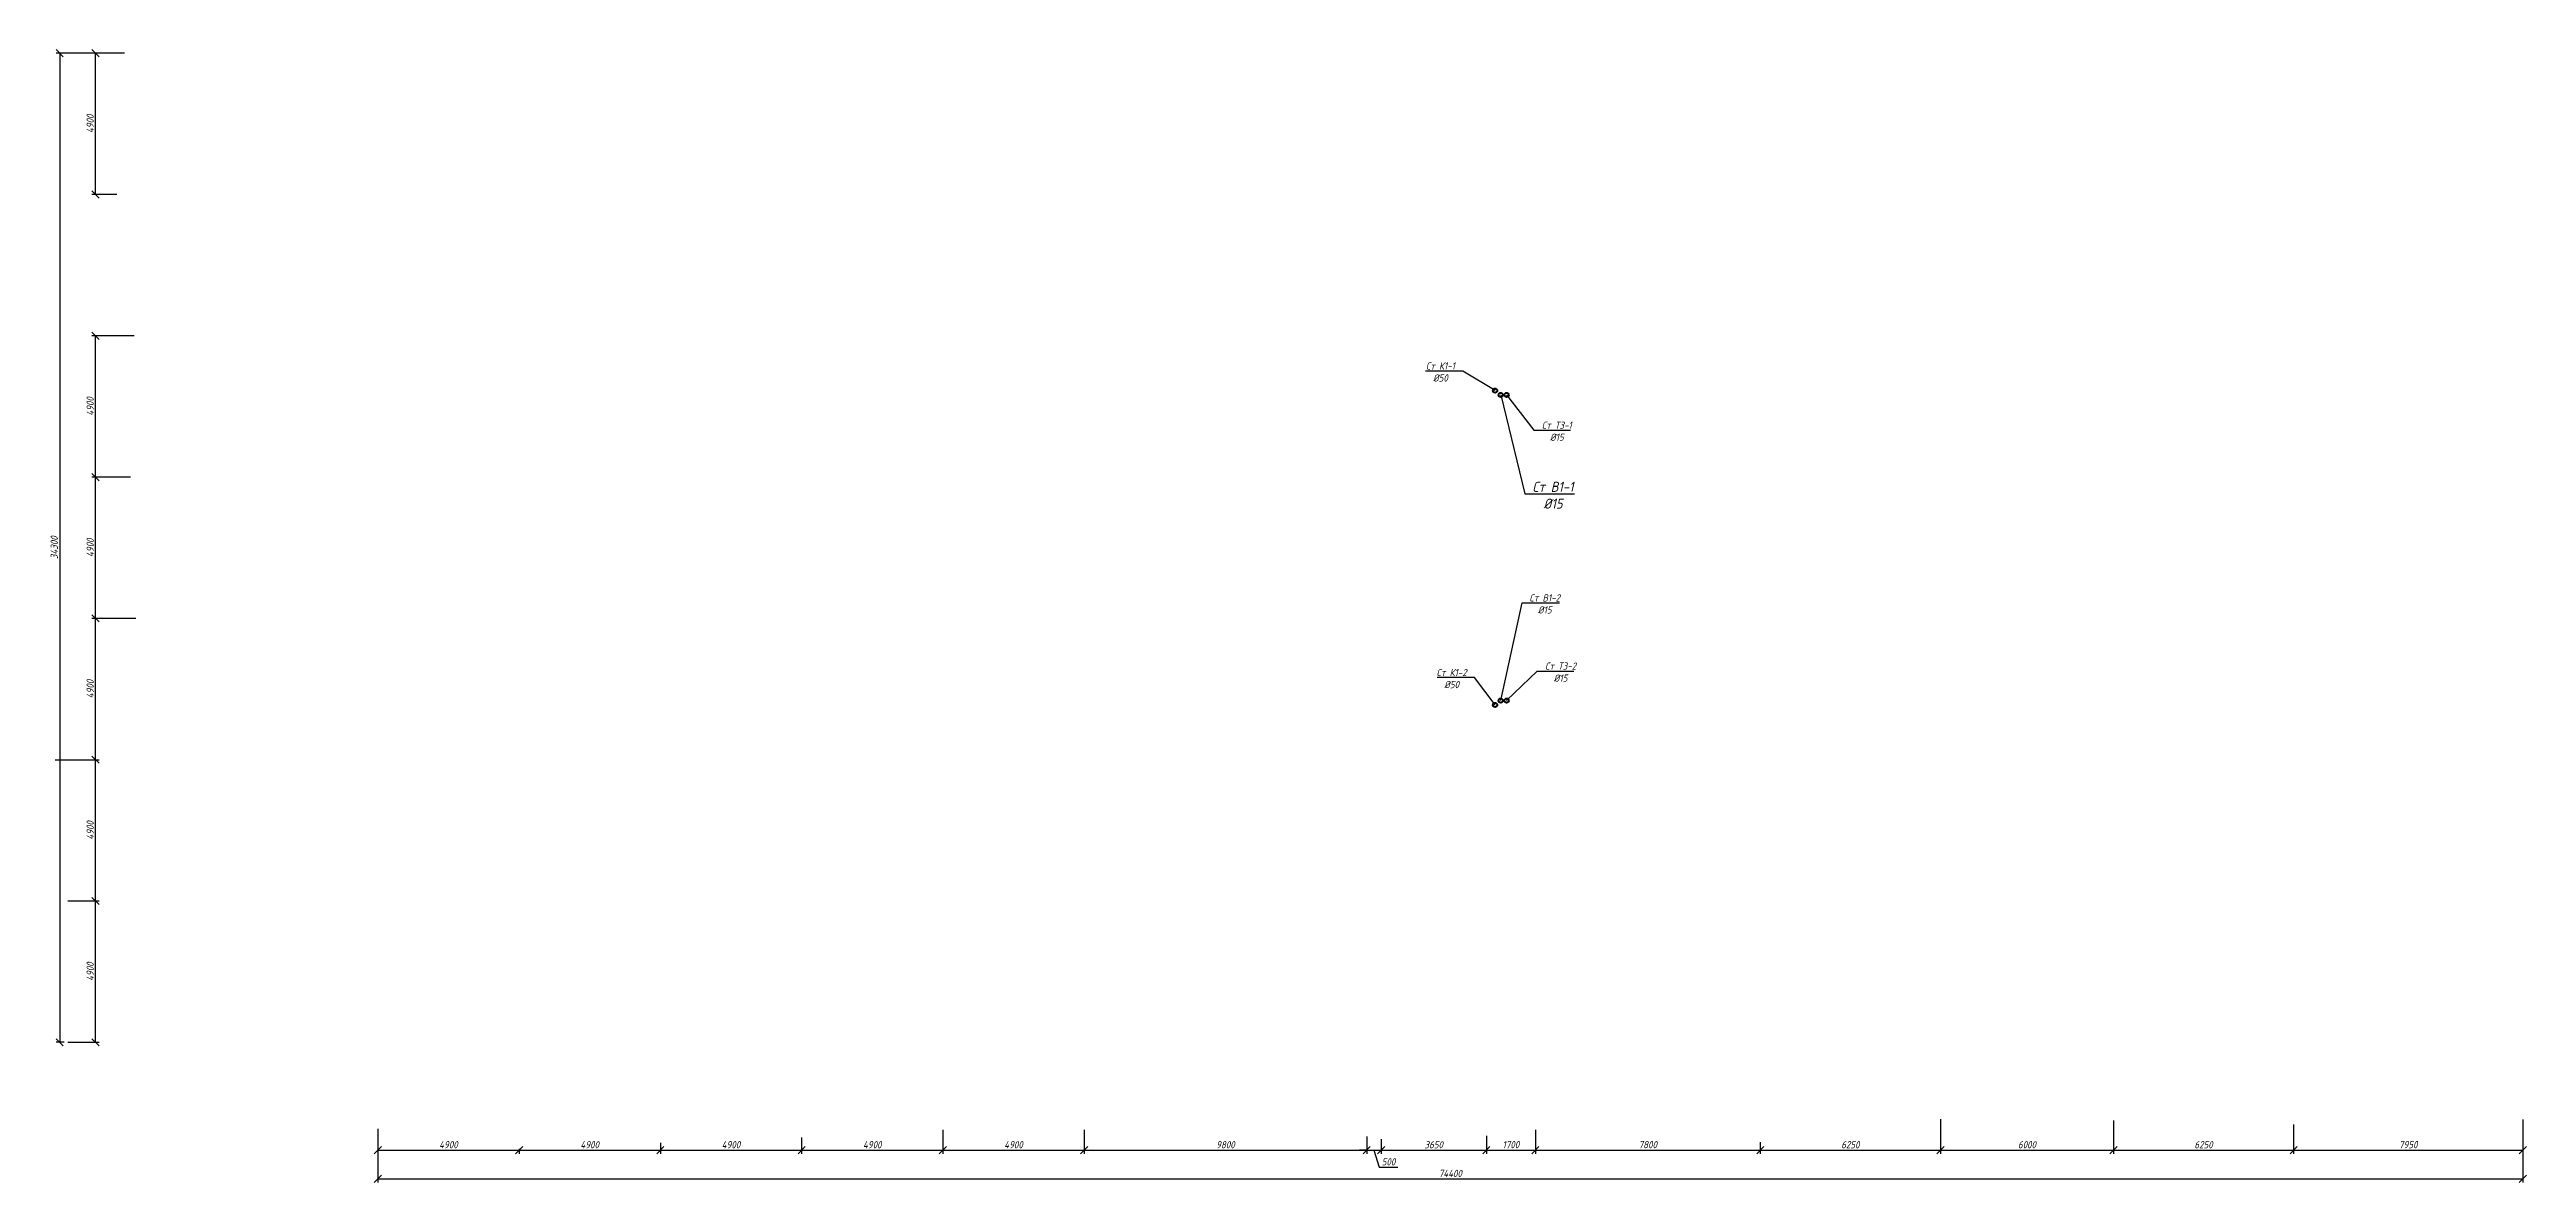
# Model space of a CAD drawing. Header units: millimetres. Extents: x -473555 to 885127, y 4787 to 453528.
# Drawn here: x 13750 to 99661, y 229796 to 269081 of the extents above; entities that cross this region are included whole.
import ezdxf
from ezdxf import colors
from ezdxf.entities.mleader import LeaderData, LeaderLine
from ezdxf.math import Vec2, Vec3

# ---------------------------------------------------------------- set-up
doc = ezdxf.new("R2010")
doc.units = ezdxf.units.MM
for name, color, linetype, lineweight in [('ВК_B1', 5, 'Continuous', 40), ('ВК_K1', 34, 'Continuous', 50), ('ВК_T3', 1, 'Continuous', 50), ('ВК_В1_текст', 5, 'Continuous', 9), ('ВК_К1_текст', 34, 'Continuous', 9), ('ВК_ТЗ_текст', 1, 'Continuous', 9)]:
    doc.layers.add(name, color=color, linetype=linetype, lineweight=lineweight)
doc.layers.add('ВК_text', color=7, linetype='Continuous')
doc.layers.add('ВК_text @ 100', color=7, linetype='Continuous')
doc.styles.add('ISOPEUR', font='isocpeui.ttf', dxfattribs={"width": 0.9})
doc.dimstyles.new('Аннотативный', dxfattribs={"dimscale": 0, "dimtxt": 2.5, "dimasz": 2.5, "dimexe": 1.25, "dimexo": 0.625, "dimtad": 1, "dimdec": 0, "dimtxsty": 'ISOPEUR', "dimblk": 'OBLIQUE', "dimcen": 2.5, "dimclrt": 256, "dimadec": 0, "dimazin": 0, "dimtfac": 1, "dimtdec": 0, "dimtmove": 0, "dimatfit": 3, "dimfxl": 1, "dimtfillclr": 256, "dimarcsym": 0})

# ---------------------------------------------------------------- blocks, each defined once
blk = doc.blocks.new('_None')
blk = doc.blocks.new('_Oblique')
at = {"color": 0, "linetype": 'ByBlock', "lineweight": -2}
blk.add_line((-0.5, -0.5), (0.5, 0.5), dxfattribs=at)
blk = doc.blocks.new('*D259')
at = {"layer": 'Defpoints', "color": 0, "transparency": 16777216}
for p in [(25136, 231024), (30036, 231024), (30036, 230918)]:
    blk.add_point(p, dxfattribs=at)
at = {"layer": 'ВК_text', "color": 0, "lineweight": -2, "transparency": 16777216}
for p, q in [((25136, 230962), (25136, 230793)), ((25136, 230918), (30036, 230918)), ((30036, 230962), (30036, 230793))]:
    blk.add_line(p, q, dxfattribs=at)
at = {"layer": 'ВК_text', "color": 0, "lineweight": -2, "transparency": 16777216, "xscale": 250, "yscale": 250, "zscale": 250, "rotation": 180}
blk.add_blockref('_Oblique', (25136, 230918), dxfattribs=at)
at = {"layer": 'ВК_text', "color": 0, "lineweight": -2, "transparency": 16777216, "xscale": 250, "yscale": 250, "zscale": 250}
blk.add_blockref('_Oblique', (30036, 230918), dxfattribs=at)
at = {"layer": 'ВК_text', "transparency": 16777216, "insert": (27586, 231105), "char_height": 250, "attachment_point": 5, "style": 'ISOPEUR'}
blk.add_mtext('4900', dxfattribs=at)
blk = doc.blocks.new('*D260')
at = {"layer": 'Defpoints', "color": 0, "transparency": 16777216}
for p in [(34936, 231236), (30036, 231024), (34936, 230918)]:
    blk.add_point(p, dxfattribs=at)
at = {"layer": 'ВК_text', "color": 0, "lineweight": -2, "transparency": 16777216}
for p, q in [((34936, 231173), (34936, 230793)), ((30036, 230962), (30036, 230793)), ((30036, 230918), (34936, 230918))]:
    blk.add_line(p, q, dxfattribs=at)
at = {"layer": 'ВК_text', "color": 0, "lineweight": -2, "transparency": 16777216, "xscale": 250, "yscale": 250, "zscale": 250, "rotation": 180}
blk.add_blockref('_Oblique', (30036, 230918), dxfattribs=at)
at = {"layer": 'ВК_text', "color": 0, "lineweight": -2, "transparency": 16777216, "xscale": 250, "yscale": 250, "zscale": 250}
blk.add_blockref('_Oblique', (34936, 230918), dxfattribs=at)
at = {"layer": 'ВК_text', "transparency": 16777216, "insert": (32486, 231105), "char_height": 250, "attachment_point": 5, "style": 'ISOPEUR'}
blk.add_mtext('4900', dxfattribs=at)
blk = doc.blocks.new('*D261')
at = {"layer": 'Defpoints', "color": 0, "transparency": 16777216}
for p in [(34936, 231236), (39836, 231420), (39836, 230918)]:
    blk.add_point(p, dxfattribs=at)
at = {"layer": 'ВК_text', "color": 0, "lineweight": -2, "transparency": 16777216}
for p, q in [((34936, 231173), (34936, 230793)), ((39836, 231358), (39836, 230793)), ((34936, 230918), (39836, 230918))]:
    blk.add_line(p, q, dxfattribs=at)
at = {"layer": 'ВК_text', "color": 0, "lineweight": -2, "transparency": 16777216, "xscale": 250, "yscale": 250, "zscale": 250, "rotation": 180}
blk.add_blockref('_Oblique', (34936, 230918), dxfattribs=at)
at = {"layer": 'ВК_text', "color": 0, "lineweight": -2, "transparency": 16777216, "xscale": 250, "yscale": 250, "zscale": 250}
blk.add_blockref('_Oblique', (39836, 230918), dxfattribs=at)
at = {"layer": 'ВК_text', "transparency": 16777216, "insert": (37386, 231105), "char_height": 250, "attachment_point": 5, "style": 'ISOPEUR'}
blk.add_mtext('4900', dxfattribs=at)
blk = doc.blocks.new('*D262')
at = {"layer": 'Defpoints', "color": 0, "transparency": 16777216}
for p in [(39836, 231420), (44736, 231682), (44736, 230918)]:
    blk.add_point(p, dxfattribs=at)
at = {"layer": 'ВК_text', "color": 0, "lineweight": -2, "transparency": 16777216}
for p, q in [((39836, 231358), (39836, 230793)), ((44736, 231620), (44736, 230793)), ((39836, 230918), (44736, 230918))]:
    blk.add_line(p, q, dxfattribs=at)
at = {"layer": 'ВК_text', "color": 0, "lineweight": -2, "transparency": 16777216, "xscale": 250, "yscale": 250, "zscale": 250, "rotation": 180}
blk.add_blockref('_Oblique', (39836, 230918), dxfattribs=at)
at = {"layer": 'ВК_text', "color": 0, "lineweight": -2, "transparency": 16777216, "xscale": 250, "yscale": 250, "zscale": 250}
blk.add_blockref('_Oblique', (44736, 230918), dxfattribs=at)
at = {"layer": 'ВК_text', "transparency": 16777216, "insert": (42286, 231105), "char_height": 250, "attachment_point": 5, "style": 'ISOPEUR'}
blk.add_mtext('4900', dxfattribs=at)
blk = doc.blocks.new('*D263')
at = {"layer": 'Defpoints', "color": 0, "transparency": 16777216}
for p in [(44736, 231682), (49636, 231682), (49636, 230918)]:
    blk.add_point(p, dxfattribs=at)
at = {"layer": 'ВК_text', "color": 0, "lineweight": -2, "transparency": 16777216}
for p, q in [((44736, 231620), (44736, 230793)), ((49636, 231620), (49636, 230793)), ((44736, 230918), (49636, 230918))]:
    blk.add_line(p, q, dxfattribs=at)
at = {"layer": 'ВК_text', "color": 0, "lineweight": -2, "transparency": 16777216, "xscale": 250, "yscale": 250, "zscale": 250, "rotation": 180}
blk.add_blockref('_Oblique', (44736, 230918), dxfattribs=at)
at = {"layer": 'ВК_text', "color": 0, "lineweight": -2, "transparency": 16777216, "xscale": 250, "yscale": 250, "zscale": 250}
blk.add_blockref('_Oblique', (49636, 230918), dxfattribs=at)
at = {"layer": 'ВК_text', "transparency": 16777216, "insert": (47186, 231105), "char_height": 250, "attachment_point": 5, "style": 'ISOPEUR'}
blk.add_mtext('4900', dxfattribs=at)
blk = doc.blocks.new('*D264')
at = {"layer": 'Defpoints', "color": 0, "transparency": 16777216}
for p in [(49636, 231682), (59436, 231454), (59436, 230918)]:
    blk.add_point(p, dxfattribs=at)
at = {"layer": 'ВК_text', "color": 0, "lineweight": -2, "transparency": 16777216}
for p, q in [((49636, 231620), (49636, 230793)), ((59436, 231392), (59436, 230793)), ((49636, 230918), (59436, 230918))]:
    blk.add_line(p, q, dxfattribs=at)
at = {"layer": 'ВК_text', "color": 0, "lineweight": -2, "transparency": 16777216, "xscale": 250, "yscale": 250, "zscale": 250, "rotation": 180}
blk.add_blockref('_Oblique', (49636, 230918), dxfattribs=at)
at = {"layer": 'ВК_text', "color": 0, "lineweight": -2, "transparency": 16777216, "xscale": 250, "yscale": 250, "zscale": 250}
blk.add_blockref('_Oblique', (59436, 230918), dxfattribs=at)
at = {"layer": 'ВК_text', "transparency": 16777216, "insert": (54536, 231105), "char_height": 250, "attachment_point": 5, "style": 'ISOPEUR'}
blk.add_mtext('9800', dxfattribs=at)
blk = doc.blocks.new('*D265')
at = {"layer": 'Defpoints', "color": 0, "transparency": 16777216}
for p in [(59436, 231454), (59936, 231354), (59936, 230918)]:
    blk.add_point(p, dxfattribs=at)
at = {"layer": 'ВК_text', "color": 0, "lineweight": -2, "transparency": 16777216}
for p, q in [((59436, 231392), (59436, 230793)), ((59936, 231291), (59936, 230793)), ((59436, 230918), (59186, 230918)), ((59436, 230918), (59936, 230918)), ((59436, 230918), (59936, 230918)), ((59686, 230918), (59864, 230324)), ((59864, 230324), (60520, 230324)), ((59936, 230918), (60186, 230918))]:
    blk.add_line(p, q, dxfattribs=at)
at = {"layer": 'ВК_text', "color": 0, "lineweight": -2, "transparency": 16777216, "xscale": 250, "yscale": 250, "zscale": 250}
blk.add_blockref('_Oblique', (59436, 230918), dxfattribs=at)
at = {"layer": 'ВК_text', "color": 0, "lineweight": -2, "transparency": 16777216, "xscale": 250, "yscale": 250, "zscale": 250, "rotation": 180}
blk.add_blockref('_Oblique', (59936, 230918), dxfattribs=at)
at = {"layer": 'ВК_text', "transparency": 16777216, "insert": (60192, 230511), "char_height": 250, "attachment_point": 5, "style": 'ISOPEUR'}
blk.add_mtext('500', dxfattribs=at)
blk = doc.blocks.new('*D266')
at = {"layer": 'Defpoints', "color": 0, "transparency": 16777216}
for p in [(59936, 231354), (63586, 231471), (63586, 230918)]:
    blk.add_point(p, dxfattribs=at)
at = {"layer": 'ВК_text', "color": 0, "lineweight": -2, "transparency": 16777216}
for p, q in [((59936, 231291), (59936, 230793)), ((63586, 231409), (63586, 230793)), ((59936, 230918), (63586, 230918))]:
    blk.add_line(p, q, dxfattribs=at)
at = {"layer": 'ВК_text', "color": 0, "lineweight": -2, "transparency": 16777216, "xscale": 250, "yscale": 250, "zscale": 250, "rotation": 180}
blk.add_blockref('_Oblique', (59936, 230918), dxfattribs=at)
at = {"layer": 'ВК_text', "color": 0, "lineweight": -2, "transparency": 16777216, "xscale": 250, "yscale": 250, "zscale": 250}
blk.add_blockref('_Oblique', (63586, 230918), dxfattribs=at)
at = {"layer": 'ВК_text', "transparency": 16777216, "insert": (61761, 231105), "char_height": 250, "attachment_point": 5, "style": 'ISOPEUR'}
blk.add_mtext('3650', dxfattribs=at)
blk = doc.blocks.new('*D267')
at = {"layer": 'Defpoints', "color": 0, "transparency": 16777216}
for p in [(63586, 231471), (65286, 231682), (65286, 230918)]:
    blk.add_point(p, dxfattribs=at)
at = {"layer": 'ВК_text', "color": 0, "lineweight": -2, "transparency": 16777216}
for p, q in [((63586, 231409), (63586, 230793)), ((65286, 231620), (65286, 230793)), ((63586, 230918), (65286, 230918))]:
    blk.add_line(p, q, dxfattribs=at)
at = {"layer": 'ВК_text', "color": 0, "lineweight": -2, "transparency": 16777216, "xscale": 250, "yscale": 250, "zscale": 250, "rotation": 180}
blk.add_blockref('_Oblique', (63586, 230918), dxfattribs=at)
at = {"layer": 'ВК_text', "color": 0, "lineweight": -2, "transparency": 16777216, "xscale": 250, "yscale": 250, "zscale": 250}
blk.add_blockref('_Oblique', (65286, 230918), dxfattribs=at)
at = {"layer": 'ВК_text', "transparency": 16777216, "insert": (64436, 231107), "char_height": 250, "attachment_point": 5, "style": 'ISOPEUR'}
blk.add_mtext('1700', dxfattribs=at)
blk = doc.blocks.new('*D268')
at = {"layer": 'Defpoints', "color": 0, "transparency": 16777216}
for p in [(65286, 231682), (73086, 231249), (73086, 230918)]:
    blk.add_point(p, dxfattribs=at)
at = {"layer": 'ВК_text', "color": 0, "lineweight": -2, "transparency": 16777216}
for p, q in [((65286, 231620), (65286, 230793)), ((73086, 231187), (73086, 230793)), ((65286, 230918), (73086, 230918))]:
    blk.add_line(p, q, dxfattribs=at)
at = {"layer": 'ВК_text', "color": 0, "lineweight": -2, "transparency": 16777216, "xscale": 250, "yscale": 250, "zscale": 250, "rotation": 180}
blk.add_blockref('_Oblique', (65286, 230918), dxfattribs=at)
at = {"layer": 'ВК_text', "color": 0, "lineweight": -2, "transparency": 16777216, "xscale": 250, "yscale": 250, "zscale": 250}
blk.add_blockref('_Oblique', (73086, 230918), dxfattribs=at)
at = {"layer": 'ВК_text', "transparency": 16777216, "insert": (69186, 231107), "char_height": 250, "attachment_point": 5, "style": 'ISOPEUR'}
blk.add_mtext('7800', dxfattribs=at)
blk = doc.blocks.new('*D269')
at = {"layer": 'Defpoints', "color": 0, "transparency": 16777216}
for p in [(79336, 232056), (73086, 231249), (79336, 230918)]:
    blk.add_point(p, dxfattribs=at)
at = {"layer": 'ВК_text', "color": 0, "lineweight": -2, "transparency": 16777216}
for p, q in [((79336, 231994), (79336, 230793)), ((73086, 231187), (73086, 230793)), ((73086, 230918), (79336, 230918))]:
    blk.add_line(p, q, dxfattribs=at)
at = {"layer": 'ВК_text', "color": 0, "lineweight": -2, "transparency": 16777216, "xscale": 250, "yscale": 250, "zscale": 250, "rotation": 180}
blk.add_blockref('_Oblique', (73086, 230918), dxfattribs=at)
at = {"layer": 'ВК_text', "color": 0, "lineweight": -2, "transparency": 16777216, "xscale": 250, "yscale": 250, "zscale": 250}
blk.add_blockref('_Oblique', (79336, 230918), dxfattribs=at)
at = {"layer": 'ВК_text', "transparency": 16777216, "insert": (76211, 231105), "char_height": 250, "attachment_point": 5, "style": 'ISOPEUR'}
blk.add_mtext('6250', dxfattribs=at)
blk = doc.blocks.new('*D270')
at = {"layer": 'Defpoints', "color": 0, "transparency": 16777216}
for p in [(79336, 232056), (85336, 232005), (85336, 230918)]:
    blk.add_point(p, dxfattribs=at)
at = {"layer": 'ВК_text', "color": 0, "lineweight": -2, "transparency": 16777216}
for p, q in [((79336, 231994), (79336, 230793)), ((85336, 231943), (85336, 230793)), ((79336, 230918), (85336, 230918))]:
    blk.add_line(p, q, dxfattribs=at)
at = {"layer": 'ВК_text', "color": 0, "lineweight": -2, "transparency": 16777216, "xscale": 250, "yscale": 250, "zscale": 250, "rotation": 180}
blk.add_blockref('_Oblique', (79336, 230918), dxfattribs=at)
at = {"layer": 'ВК_text', "color": 0, "lineweight": -2, "transparency": 16777216, "xscale": 250, "yscale": 250, "zscale": 250}
blk.add_blockref('_Oblique', (85336, 230918), dxfattribs=at)
at = {"layer": 'ВК_text', "transparency": 16777216, "insert": (82336, 231105), "char_height": 250, "attachment_point": 5, "style": 'ISOPEUR'}
blk.add_mtext('6000', dxfattribs=at)
blk = doc.blocks.new('*D271')
at = {"layer": 'Defpoints', "color": 0, "transparency": 16777216}
for p in [(85336, 232005), (91586, 231869), (91586, 230918)]:
    blk.add_point(p, dxfattribs=at)
at = {"layer": 'ВК_text', "color": 0, "lineweight": -2, "transparency": 16777216}
for p, q in [((85336, 231943), (85336, 230793)), ((91586, 231807), (91586, 230793)), ((85336, 230918), (91586, 230918))]:
    blk.add_line(p, q, dxfattribs=at)
at = {"layer": 'ВК_text', "color": 0, "lineweight": -2, "transparency": 16777216, "xscale": 250, "yscale": 250, "zscale": 250, "rotation": 180}
blk.add_blockref('_Oblique', (85336, 230918), dxfattribs=at)
at = {"layer": 'ВК_text', "color": 0, "lineweight": -2, "transparency": 16777216, "xscale": 250, "yscale": 250, "zscale": 250}
blk.add_blockref('_Oblique', (91586, 230918), dxfattribs=at)
at = {"layer": 'ВК_text', "transparency": 16777216, "insert": (88461, 231105), "char_height": 250, "attachment_point": 5, "style": 'ISOPEUR'}
blk.add_mtext('6250', dxfattribs=at)
blk = doc.blocks.new('*D272')
at = {"layer": 'Defpoints', "color": 0, "transparency": 16777216}
for p in [(99536, 232040), (91586, 231869), (99536, 230918)]:
    blk.add_point(p, dxfattribs=at)
at = {"layer": 'ВК_text', "color": 0, "lineweight": -2, "transparency": 16777216}
for p, q in [((99536, 231977), (99536, 230793)), ((91586, 231807), (91586, 230793)), ((91586, 230918), (99536, 230918))]:
    blk.add_line(p, q, dxfattribs=at)
at = {"layer": 'ВК_text', "color": 0, "lineweight": -2, "transparency": 16777216, "xscale": 250, "yscale": 250, "zscale": 250, "rotation": 180}
blk.add_blockref('_Oblique', (91586, 230918), dxfattribs=at)
at = {"layer": 'ВК_text', "color": 0, "lineweight": -2, "transparency": 16777216, "xscale": 250, "yscale": 250, "zscale": 250}
blk.add_blockref('_Oblique', (99536, 230918), dxfattribs=at)
at = {"layer": 'ВК_text', "transparency": 16777216, "insert": (95561, 231107), "char_height": 250, "attachment_point": 5, "style": 'ISOPEUR'}
blk.add_mtext('7950', dxfattribs=at)
blk = doc.blocks.new('*D273')
at = {"layer": 'Defpoints', "color": 0, "transparency": 16777216}
for p in [(99536, 232040), (25136, 231719), (99536, 229921)]:
    blk.add_point(p, dxfattribs=at)
at = {"layer": 'ВК_text', "color": 0, "lineweight": -2, "transparency": 16777216}
for p, q in [((99536, 231977), (99536, 229796)), ((25136, 231656), (25136, 229796)), ((25136, 229921), (99536, 229921))]:
    blk.add_line(p, q, dxfattribs=at)
at = {"layer": 'ВК_text', "color": 0, "lineweight": -2, "transparency": 16777216, "xscale": 250, "yscale": 250, "zscale": 250, "rotation": 180}
blk.add_blockref('_Oblique', (25136, 229921), dxfattribs=at)
at = {"layer": 'ВК_text', "color": 0, "lineweight": -2, "transparency": 16777216, "xscale": 250, "yscale": 250, "zscale": 250}
blk.add_blockref('_Oblique', (99536, 229921), dxfattribs=at)
at = {"layer": 'ВК_text', "transparency": 16777216, "insert": (62336, 230110), "char_height": 250, "attachment_point": 5, "style": 'ISOPEUR'}
blk.add_mtext('74400', dxfattribs=at)
blk = doc.blocks.new('*D274')
at = {"layer": 'Defpoints', "color": 0, "transparency": 16777216}
for p in [(14320, 239556), (15345, 239556), (14320, 234656)]:
    blk.add_point(p, dxfattribs=at)
at = {"layer": 'ВК_text', "color": 0, "lineweight": -2, "transparency": 16777216}
for p, q in [((14382, 239556), (15470, 239556)), ((15345, 234656), (15345, 239556)), ((14382, 234656), (15470, 234656))]:
    blk.add_line(p, q, dxfattribs=at)
at = {"layer": 'ВК_text', "color": 0, "lineweight": -2, "transparency": 16777216, "xscale": 250, "yscale": 250, "zscale": 250}
for p, rotation in [((15345, 239556), 90), ((15345, 234656), 270)]:
    blk.add_blockref('_Oblique', p, dxfattribs=dict(at, rotation=rotation))
at = {"layer": 'ВК_text', "transparency": 16777216, "insert": (15158, 237106), "char_height": 250, "attachment_point": 5, "rotation": 90, "style": 'ISOPEUR'}
blk.add_mtext('4900', dxfattribs=at)
blk = doc.blocks.new('*D275')
at = {"layer": 'Defpoints', "color": 0, "transparency": 16777216}
for p in [(13880, 244456), (15345, 244456), (14320, 239556)]:
    blk.add_point(p, dxfattribs=at)
at = {"layer": 'ВК_text', "color": 0, "lineweight": -2, "transparency": 16777216}
for p, q in [((13943, 244456), (15470, 244456)), ((15345, 239556), (15345, 244456)), ((14382, 239556), (15470, 239556))]:
    blk.add_line(p, q, dxfattribs=at)
at = {"layer": 'ВК_text', "color": 0, "lineweight": -2, "transparency": 16777216, "xscale": 250, "yscale": 250, "zscale": 250}
for p, rotation in [((15345, 244456), 90), ((15345, 239556), 270)]:
    blk.add_blockref('_Oblique', p, dxfattribs=dict(at, rotation=rotation))
at = {"layer": 'ВК_text', "transparency": 16777216, "insert": (15158, 242006), "char_height": 250, "attachment_point": 5, "rotation": 90, "style": 'ISOPEUR'}
blk.add_mtext('4900', dxfattribs=at)
blk = doc.blocks.new('*D276')
at = {"layer": 'Defpoints', "color": 0, "transparency": 16777216}
for p in [(15345, 249356), (16803, 249356), (13880, 244456)]:
    blk.add_point(p, dxfattribs=at)
at = {"layer": 'ВК_text', "color": 0, "lineweight": -2, "transparency": 16777216}
for p, q in [((16741, 249356), (15220, 249356)), ((15345, 244456), (15345, 249356)), ((13943, 244456), (15470, 244456))]:
    blk.add_line(p, q, dxfattribs=at)
at = {"layer": 'ВК_text', "color": 0, "lineweight": -2, "transparency": 16777216, "xscale": 250, "yscale": 250, "zscale": 250}
for p, rotation in [((15345, 249356), 90), ((15345, 244456), 270)]:
    blk.add_blockref('_Oblique', p, dxfattribs=dict(at, rotation=rotation))
at = {"layer": 'ВК_text', "transparency": 16777216, "insert": (15158, 246906), "char_height": 250, "attachment_point": 5, "rotation": 90, "style": 'ISOPEUR'}
blk.add_mtext('4900', dxfattribs=at)
blk = doc.blocks.new('*D277')
at = {"layer": 'Defpoints', "color": 0, "transparency": 16777216}
for p in [(15345, 254256), (16618, 254256), (16803, 249356)]:
    blk.add_point(p, dxfattribs=at)
at = {"layer": 'ВК_text', "color": 0, "lineweight": -2, "transparency": 16777216}
for p, q in [((16555, 254256), (15220, 254256)), ((15345, 249356), (15345, 254256)), ((16741, 249356), (15220, 249356))]:
    blk.add_line(p, q, dxfattribs=at)
at = {"layer": 'ВК_text', "color": 0, "lineweight": -2, "transparency": 16777216, "xscale": 250, "yscale": 250, "zscale": 250}
for p, rotation in [((15345, 254256), 90), ((15345, 249356), 270)]:
    blk.add_blockref('_Oblique', p, dxfattribs=dict(at, rotation=rotation))
at = {"layer": 'ВК_text', "transparency": 16777216, "insert": (15158, 251806), "char_height": 250, "attachment_point": 5, "rotation": 90, "style": 'ISOPEUR'}
blk.add_mtext('4900', dxfattribs=at)
blk = doc.blocks.new('*D278')
at = {"layer": 'Defpoints', "color": 0, "transparency": 16777216}
for p in [(15345, 259156), (16750, 259156), (16618, 254256)]:
    blk.add_point(p, dxfattribs=at)
at = {"layer": 'ВК_text', "color": 0, "lineweight": -2, "transparency": 16777216}
for p, q in [((16688, 259156), (15220, 259156)), ((15345, 254256), (15345, 259156)), ((16555, 254256), (15220, 254256))]:
    blk.add_line(p, q, dxfattribs=at)
at = {"layer": 'ВК_text', "color": 0, "lineweight": -2, "transparency": 16777216, "xscale": 250, "yscale": 250, "zscale": 250}
for p, rotation in [((15345, 259156), 90), ((15345, 254256), 270)]:
    blk.add_blockref('_Oblique', p, dxfattribs=dict(at, rotation=rotation))
at = {"layer": 'ВК_text', "transparency": 16777216, "insert": (15158, 256706), "char_height": 250, "attachment_point": 5, "rotation": 90, "style": 'ISOPEUR'}
blk.add_mtext('4900', dxfattribs=at)
blk = doc.blocks.new('*D279')
at = {"layer": 'Defpoints', "color": 0, "transparency": 16777216}
for p in [(15345, 268956), (16410, 268956), (16149, 264056)]:
    blk.add_point(p, dxfattribs=at)
at = {"layer": 'ВК_text', "color": 0, "lineweight": -2, "transparency": 16777216}
for p, q in [((16347, 268956), (15220, 268956)), ((15345, 264056), (15345, 268956)), ((16087, 264056), (15220, 264056))]:
    blk.add_line(p, q, dxfattribs=at)
at = {"layer": 'ВК_text', "color": 0, "lineweight": -2, "transparency": 16777216, "xscale": 250, "yscale": 250, "zscale": 250}
for p, rotation in [((15345, 268956), 90), ((15345, 264056), 270)]:
    blk.add_blockref('_Oblique', p, dxfattribs=dict(at, rotation=rotation))
at = {"layer": 'ВК_text', "transparency": 16777216, "insert": (15158, 266506), "char_height": 250, "attachment_point": 5, "rotation": 90, "style": 'ISOPEUR'}
blk.add_mtext('4900', dxfattribs=at)
blk = doc.blocks.new('*D280')
at = {"layer": 'Defpoints', "color": 0, "transparency": 16777216}
for p in [(16410, 268956), (14102, 234656), (14320, 234656)]:
    blk.add_point(p, dxfattribs=at)
at = {"layer": 'ВК_text', "color": 0, "lineweight": -2, "transparency": 16777216}
for p, q in [((16347, 268956), (13977, 268956)), ((14102, 268956), (14102, 234656)), ((14257, 234656), (13977, 234656))]:
    blk.add_line(p, q, dxfattribs=at)
at = {"layer": 'ВК_text', "color": 0, "lineweight": -2, "transparency": 16777216, "xscale": 250, "yscale": 250, "zscale": 250}
for p, rotation in [((14102, 268956), 90), ((14102, 234656), 270)]:
    blk.add_blockref('_Oblique', p, dxfattribs=dict(at, rotation=rotation))
at = {"layer": 'ВК_text', "transparency": 16777216, "insert": (13914, 251806), "char_height": 250, "attachment_point": 5, "rotation": 90, "style": 'ISOPEUR'}
blk.add_mtext('34300', dxfattribs=at)

msp = doc.modelspace()

# ---------------------------------------------------------------- linework, layer by layer
at = {"layer": 'ВК_B1'}
for centre in [(64085.9, 257106), (64085.9, 246506)]:
    msp.add_circle(centre, 75, dxfattribs=at)
at = {"layer": 'ВК_K1'}
for centre in [(63885.9, 257256), (63885.9, 246356)]:
    msp.add_circle(centre, 75, dxfattribs=at)
at = {"layer": 'ВК_T3'}
for centre in [(64285.9, 257106), (64285.9, 246506)]:
    msp.add_circle(centre, 75, dxfattribs=at)

# ---------------------------------------------------------------- dimensions: what is measured, and where the dimension line sits
at = {"layer": 'ВК_text @ 100', "color": 0}
for base, p1, p2, override, picture, middle in [((14102, 234656), (16409.7, 268956), (14319.7, 234656), {"dimscale": 100, "dimtix": 0, "dimtofl": 1, "dimtmove": 0, "dimatfit": 1}, '*D280', (13914.5, 251806)), ((15345.2, 268956), (16149.4, 264056), (16409.7, 268956), {"dimscale": 100, "dimtix": 0, "dimtofl": 1, "dimtmove": 1, "dimatfit": 1}, '*D279', (15157.7, 266506)), ((15345.2, 259156), (16617.7, 254256), (16750.1, 259156), {"dimscale": 100, "dimtix": 0, "dimtofl": 1, "dimtmove": 1, "dimatfit": 1}, '*D278', (15157.7, 256706)), ((15345.2, 254256), (16803.2, 249356), (16617.7, 254256), {"dimscale": 100, "dimtix": 0, "dimtofl": 1, "dimtmove": 1, "dimatfit": 1}, '*D277', (15157.7, 251806)), ((15345.2, 249356), (13880.1, 244456), (16803.2, 249356), {"dimscale": 100, "dimtix": 0, "dimtofl": 1, "dimtmove": 1, "dimatfit": 1}, '*D276', (15157.7, 246906)), ((15345.2, 244456), (14319.7, 239556), (13880.1, 244456), {"dimscale": 100, "dimtix": 0, "dimtofl": 1, "dimtmove": 1, "dimatfit": 1}, '*D275', (15157.7, 242006)), ((15345.2, 239556), (14319.7, 234656), (14319.7, 239556), {"dimscale": 100, "dimtix": 0, "dimtofl": 1, "dimtmove": 0, "dimatfit": 1}, '*D274', (15157.7, 237106))]:
    dim = msp.add_linear_dim(base=base, p1=p1, p2=p2, angle=90, dimstyle='Аннотативный', override=override, dxfattribs=at)
    dim.commit()
    dim.dimension.update_dxf_attribs({"geometry": picture, "text_midpoint": middle})
for base, p1, p2, override, picture, middle in [((99535.5, 229920.8), (25135.7, 231719), (99535.5, 232039.6), {"dimscale": 100, "dimtix": 0, "dimtofl": 1, "dimtmove": 0, "dimatfit": 1}, '*D273', (62335.6, 230109.9)), ((79335.6, 230917.7), (73085.7, 231249.2), (79335.6, 232056.4), {"dimscale": 100, "dimtix": 0, "dimtofl": 1, "dimtmove": 1, "dimatfit": 1}, '*D269', (76210.7, 231105.2)), ((85335.6, 230917.7), (79335.6, 232056.4), (85335.6, 232005.2), {"dimscale": 100, "dimtix": 0, "dimtofl": 1, "dimtmove": 1, "dimatfit": 1}, '*D270', (82335.6, 231105.2)), ((91585.5, 230917.7), (85335.6, 232005.2), (91585.5, 231869.4), {"dimscale": 100, "dimtix": 0, "dimtofl": 1, "dimtmove": 1, "dimatfit": 1}, '*D271', (88460.6, 231105.2)), ((99535.5, 230917.7), (91585.5, 231869.4), (99535.5, 232039.6), {"dimscale": 100, "dimtix": 0, "dimtofl": 1, "dimtmove": 1, "dimatfit": 1}, '*D272', (95560.5, 231106.8)), ((30035.7, 230917.7), (25135.7, 231024.2), (30035.7, 231024.2), {"dimscale": 100, "dimtix": 0, "dimtofl": 1, "dimtmove": 0, "dimatfit": 1}, '*D259', (27585.7, 231105.2)), ((34935.7, 230917.7), (30035.7, 231024.2), (34935.7, 231235.8), {"dimscale": 100, "dimtix": 0, "dimtofl": 1, "dimtmove": 1, "dimatfit": 1}, '*D260', (32485.7, 231105.2)), ((39835.7, 230917.7), (34935.7, 231235.8), (39835.7, 231420.5), {"dimscale": 100, "dimtix": 0, "dimtofl": 1, "dimtmove": 1, "dimatfit": 1}, '*D261', (37385.7, 231105.2)), ((44735.7, 230917.7), (39835.7, 231420.5), (44735.7, 231682.3), {"dimscale": 100, "dimtix": 0, "dimtofl": 1, "dimtmove": 1, "dimatfit": 1}, '*D262', (42285.7, 231105.2)), ((49635.7, 230917.7), (44735.7, 231682.3), (49635.7, 231682.3), {"dimscale": 100, "dimtix": 0, "dimtofl": 1, "dimtmove": 1, "dimatfit": 1}, '*D263', (47185.7, 231105.2)), ((59435.7, 230917.7), (49635.7, 231682.3), (59435.7, 231454.4), {"dimscale": 100, "dimtix": 0, "dimtofl": 1, "dimtmove": 1, "dimatfit": 1}, '*D264', (54535.7, 231105.2)), ((59935.5, 230917.7), (59435.7, 231454.4), (59935.5, 231353.6), {"dimscale": 100, "dimtix": 0, "dimtofl": 1, "dimtmove": 1, "dimatfit": 1}, '*D265', (59926.3, 230511.5)), ((63585.7, 230917.7), (59935.5, 231353.6), (63585.7, 231471.4), {"dimscale": 100, "dimtix": 0, "dimtofl": 1, "dimtmove": 1, "dimatfit": 1}, '*D266', (61760.6, 231105.2)), ((65285.9, 230917.7), (63585.7, 231471.4), (65285.9, 231682.3), {"dimscale": 100, "dimtix": 0, "dimtofl": 1, "dimtmove": 1, "dimatfit": 1}, '*D267', (64435.8, 231106.8)), ((73085.7, 230917.7), (65285.9, 231682.3), (73085.7, 231249.2), {"dimscale": 100, "dimtix": 0, "dimtofl": 1, "dimtmove": 1, "dimatfit": 1}, '*D268', (69185.8, 231106.8))]:
    dim = msp.add_linear_dim(base=base, p1=p1, p2=p2, dimstyle='Аннотативный', override=override, dxfattribs=at)
    dim.commit()
    dim.dimension.update_dxf_attribs({"geometry": picture, "text_midpoint": middle})

# ---------------------------------------------------------------- leaders
at = {"layer": 'ВК_В1_текст', "linetype": 'Continuous'}
ml = msp.add_multileader_mtext('Standard', dxfattribs=at)
ml.set_content('Ст В1-1\\P%%C15', color=256, style='ISOPEUR')
ml.set_leader_properties()
ml.set_arrow_properties(name='NONE')
ml.build(insert=Vec2(0, 0))
ml.multileader.update_dxf_attribs({"text_left_attachment_type": 6, "text_right_attachment_type": 6, "dogleg_length": 0.1, "arrow_head_size": 250, "scale": 100})
ctx = ml.context
ctx.base_point, ctx.scale, ctx.char_height, ctx.arrow_head_size, ctx.landing_gap_size, ctx.plane_origin = Vec3(64926.8, 253673.1), 100, 350, 250, 200, Vec3(58244.7, 254352.4)
ctx.left_attachment, ctx.right_attachment, ctx.text_align_type = 6, 6, 1
notes = []
notes.append((ctx, [(1, (1, 1, 0), (64916.8, 253673.1), (1, 0), 10, [(0, [(64085.9, 257106)], 0, [])])]))
ctx.mtext.insert, ctx.mtext.alignment, ctx.mtext.flow_direction = Vec3(65898.8, 254093.1), 2, 5
ml = msp.add_multileader_mtext('Standard', dxfattribs=at)
ml.set_content('Ст В1-2\\P%%C15', color=256, style='ISOPEUR')
ml.set_leader_properties()
ml.set_arrow_properties(name='NONE')
ml.build(insert=Vec2(0, 0))
ml.multileader.update_dxf_attribs({"text_left_attachment_type": 6, "text_right_attachment_type": 6, "dogleg_length": 0.1, "arrow_head_size": 250, "scale": 100})
ctx = ml.context
ctx.base_point, ctx.scale, ctx.char_height, ctx.arrow_head_size, ctx.landing_gap_size, ctx.plane_origin = Vec3(64842.4, 249890.7), 100, 250, 250, 200, Vec3(58244.7, 243452.4)
ctx.left_attachment, ctx.right_attachment, ctx.text_align_type = 6, 6, 1
notes.append((ctx, [(1, (1, 1, 0), (64832.4, 249890.7), (1, 0), 10, [(0, [(64085.9, 246506)], 0, [])])]))
ctx.mtext.insert, ctx.mtext.alignment, ctx.mtext.flow_direction = Vec3(65612, 250190.7), 2, 5
at = {"layer": 'ВК_К1_текст', "linetype": 'Continuous'}
ml = msp.add_multileader_mtext('Standard', dxfattribs=at)
ml.set_content('Ст К1-1\\P%%C50', color=256, style='ISOPEUR')
ml.set_leader_properties()
ml.set_arrow_properties(name='NONE')
ml.build(insert=Vec2(0, 0))
ml.multileader.update_dxf_attribs({"text_left_attachment_type": 6, "text_right_attachment_type": 6, "dogleg_length": 0.1, "arrow_head_size": 250, "scale": 100})
ctx = ml.context
ctx.base_point, ctx.scale, ctx.char_height, ctx.arrow_head_size, ctx.landing_gap_size, ctx.plane_origin = Vec3(61231.2, 257933.7), 100, 250, 250, 200, Vec3(69935.5, 249560.4)
ctx.left_attachment, ctx.right_attachment, ctx.text_align_type = 6, 6, 1
notes.append((ctx, [(1, (1, 1, 0), (62765.9, 257933.7), (-1, 0), 10, [(0, [(63885.9, 257256)], 0, [])])]))
ctx.mtext.insert, ctx.mtext.alignment, ctx.mtext.flow_direction = Vec3(61993.5, 258233.7), 2, 5
ml = msp.add_multileader_mtext('Standard', dxfattribs=at)
ml.set_content('Ст К1-2\\P%%C50', color=256, style='ISOPEUR')
ml.set_leader_properties()
ml.set_arrow_properties(name='NONE')
ml.build(insert=Vec2(0, 0))
ml.multileader.update_dxf_attribs({"text_left_attachment_type": 6, "text_right_attachment_type": 6, "dogleg_length": 0.1, "arrow_head_size": 250, "scale": 100})
ctx = ml.context
ctx.base_point, ctx.scale, ctx.char_height, ctx.arrow_head_size, ctx.landing_gap_size, ctx.plane_origin = Vec3(61601.6, 247302.1), 100, 250, 250, 200, Vec3(69935.5, 238660.4)
ctx.left_attachment, ctx.right_attachment, ctx.text_align_type = 6, 6, 1
notes.append((ctx, [(1, (1, 1, 0), (63172.7, 247302.1), (-1, 0), 10, [(0, [(63885.9, 246356)], 0, [])])]))
ctx.mtext.insert, ctx.mtext.alignment, ctx.mtext.flow_direction = Vec3(62382.1, 247602.1), 2, 5
at = {"layer": 'ВК_ТЗ_текст', "linetype": 'Continuous'}
ml = msp.add_multileader_mtext('Standard', dxfattribs=at)
ml.set_content('Ст Т3-1\\P%%C15', color=256, style='ISOPEUR')
ml.set_leader_properties()
ml.set_arrow_properties(name='NONE')
ml.build(insert=Vec2(0, 0))
ml.multileader.update_dxf_attribs({"text_left_attachment_type": 6, "text_right_attachment_type": 6, "dogleg_length": 0.1, "arrow_head_size": 250, "scale": 100})
ctx = ml.context
ctx.base_point, ctx.scale, ctx.char_height, ctx.arrow_head_size, ctx.landing_gap_size, ctx.plane_origin = Vec3(65244.7, 255879.1), 100, 250, 250, 200, Vec3(55614.3, 246470.1)
ctx.left_attachment, ctx.right_attachment, ctx.text_align_type = 6, 6, 1
notes.append((ctx, [(1, (1, 1, 0), (65234.7, 255879.1), (1, 0), 10, [(0, [(64285.9, 257106)], 0, [])])]))
ctx.mtext.insert, ctx.mtext.alignment, ctx.mtext.flow_direction = Vec3(66030.4, 256179.1), 2, 5
ml = msp.add_multileader_mtext('Standard', dxfattribs=at)
ml.set_content('Ст Т3-2\\P%%C15', color=256, style='ISOPEUR')
ml.set_leader_properties()
ml.set_arrow_properties(name='NONE')
ml.build(insert=Vec2(0, 0))
ml.multileader.update_dxf_attribs({"text_left_attachment_type": 6, "text_right_attachment_type": 6, "dogleg_length": 0.1, "arrow_head_size": 250, "scale": 100})
ctx = ml.context
ctx.base_point, ctx.scale, ctx.char_height, ctx.arrow_head_size, ctx.landing_gap_size, ctx.plane_origin = Vec3(65358.5, 247526.9), 100, 250, 250, 200, Vec3(58143.1, 239227.8)
ctx.left_attachment, ctx.right_attachment, ctx.text_align_type = 6, 6, 1
notes.append((ctx, [(1, (1, 1, 0), (65348.5, 247526.9), (1, 0), 10, [(0, [(64285.9, 246506)], 0, [])])]))
ctx.mtext.insert, ctx.mtext.alignment, ctx.mtext.flow_direction = Vec3(66162.4, 247826.9), 2, 5
for ctx, leaders in notes:
    for number, flags, end, landing, length, lines in leaders:
        leader = LeaderData()
        leader.index, (leader.has_last_leader_line, leader.has_dogleg_vector, leader.attachment_direction) = number, flags
        leader.last_leader_point, leader.dogleg_vector, leader.dogleg_length = Vec3(end), Vec3(landing), length
        for number, points, colour, breaks in lines:
            line = LeaderLine()
            line.index, line.vertices, line.color, line.breaks = number, Vec3.list(points), colors.encode_raw_color(colour), breaks
            leader.lines.append(line)
        ctx.leaders.append(leader)

doc.saveas('drawing.dxf')
